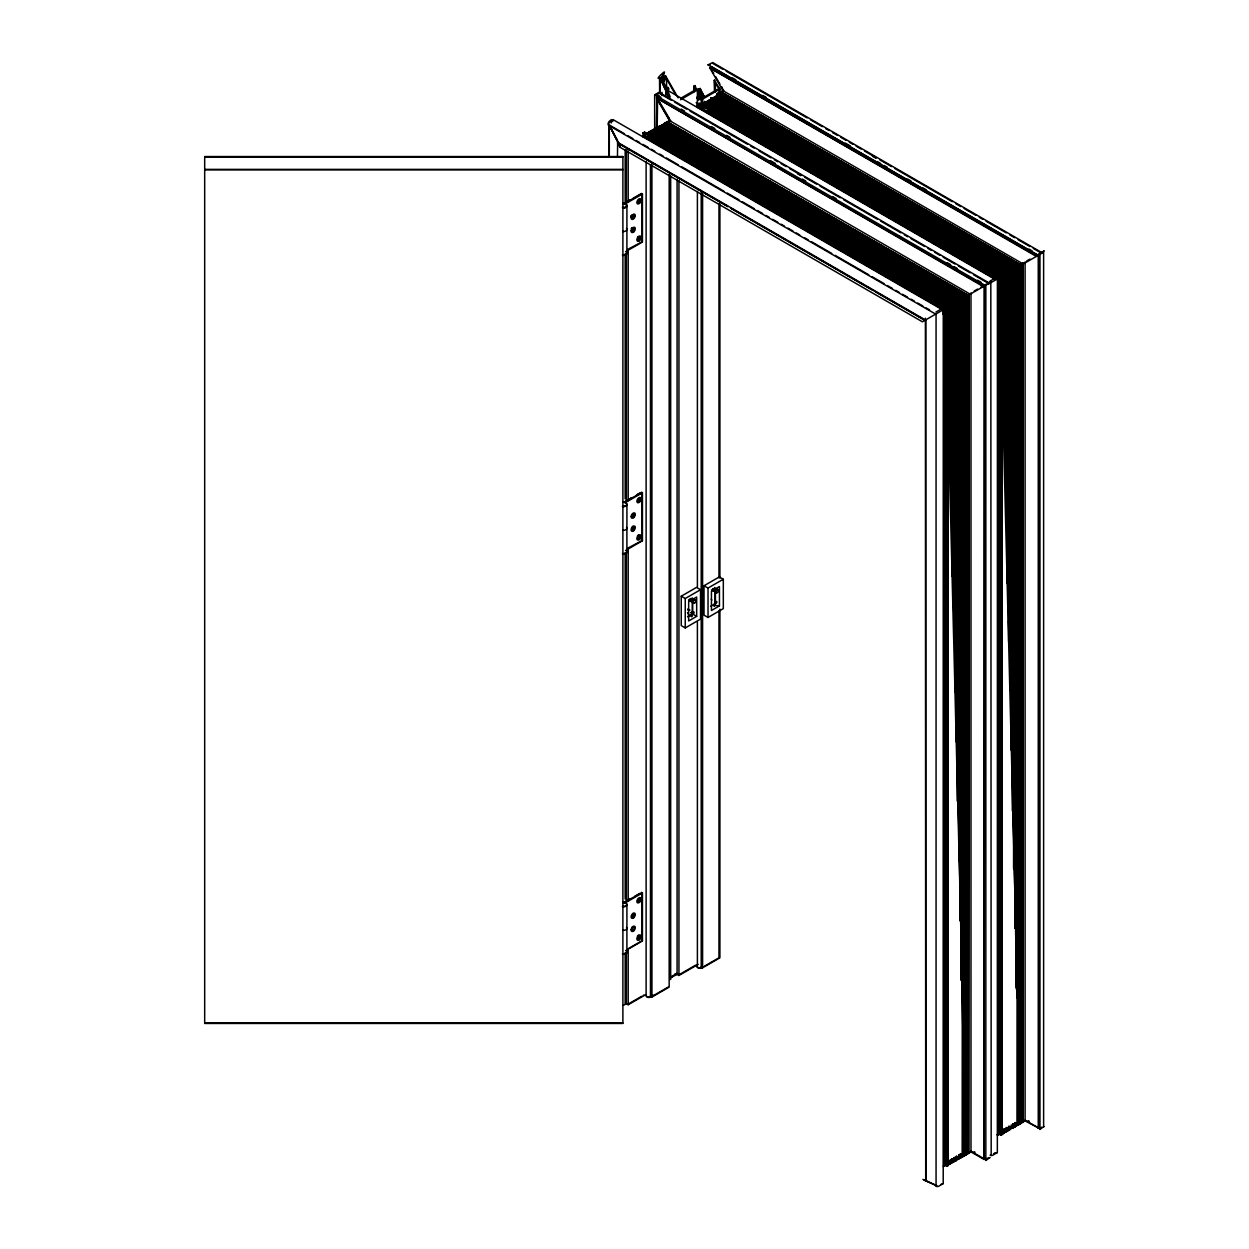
<?xml version="1.0" encoding="UTF-8"?>
<svg xmlns="http://www.w3.org/2000/svg" width="1249" height="1249" viewBox="0 0 1249 1249"><rect width="100%" height="100%" fill="white"/><g stroke="black" fill="none" stroke-linecap="round" stroke-linejoin="round"><path stroke-width="1.5" d="M622.892 231.346L622.892 231.518A3.404 1.967 0 0 0 626.28 230.565A3.404 1.967 0 0 0 626.498 228.52M622.892 530.122L622.892 530.294A3.404 1.967 0 0 0 626.28 529.342A3.404 1.967 0 0 0 626.498 527.297M717.738 589.216C715.474 588.747 714.631 593.4 717.301 592.557A1.624 0.937 -60 0 0 718.565 590.512L714.459 587.53M617.459 156.484L617.662 142.339L618.083 143.104M646.639 134.221L646.732 133.424M648.137 133.346L646.279 133.69M647.794 132.816L646.888 133.331M648.09 132.644L647.482 132.987M649.449 131.863L647.934 132.722M652.306 130.208L648.231 132.55M650.042 131.52L649.589 131.77M650.495 131.254L649.886 131.598M650.698 131.879L651.853 130.474M652.509 130.833L653.102 130.489M653.649 129.428L652.446 130.13M652.962 130.567L653.211 129.693M653.851 130.052L654.46 129.709M654.304 129.787L654.554 128.912M655.007 128.647L654.414 128.99M655.21 129.272L656.365 127.866M656.818 127.601L656.209 127.944M658.176 126.82L656.958 127.523M657.474 127.96L657.723 127.086M654.866 128.725L659.581 126.742M663.032 124.744L658.317 126.727M658.816 127.179L659.066 126.305M659.722 126.664L661.689 125.54M660.175 126.399L660.471 126.227M661.533 125.618L664.093 124.151M662.891 124.838L663.484 124.494M663.344 124.572L664.546 123.885M664.234 124.057L664.843 123.713M664.687 123.792L665.889 123.105M666.045 123.011L666.747 121.871M667.2 121.606L666.591 121.949M667.403 122.23L968.303 295.279M1019.371 266.224L718.768 92.676L720.423 91.723L1021.026 265.272M719.362 92.332L1019.965 265.881M719.799 92.395L1020.417 265.615M714.163 80.482L714.537 92.129M721.969 87.18L722.141 88.008M657.645 94.549L657.193 128.397M660.924 97.422L657.583 95.096M614.477 134.502L613.587 133.237M664.874 87.649L664.327 86.571M692.82 601.706L694.6 599.676L695.787 600.988A1.624 0.937 -60 0 1 694.538 603.033L689.916 600.035M689.948 610.074L688.621 610.215M986.086 1158.401L984.602 1159.088M613.321 120.513C611.76 116.922 605.016 124.978 609.668 125.93L935.657 314.123M668.605 117.141L668.777 117.968M948.038 305.099L948.038 1165.676L948.319 1161.227M665.327 76.767L665.108 78.64L661.033 77.235L666.451 87.852L668.074 88.257C666.623 85.213 670.994 90.022 667.481 89.944L670.229 97.063M687.934 610.152L687.59 609.075M711.805 600.144L711.274 599.13M644.297 133.471L644.796 132.269L643.016 132.722L643.016 136.625M619.051 144.103L620.144 146.211L619.442 144.275M1038.731 1126.941L1038.59 1127.988M687.902 613.837L687.512 612.572M797.393 220.573L798.298 219.886M799.204 219.527L800.547 218.575M800.25 218.918L801.155 218.232M801.608 218.138L802.654 217.373M850.397 190.394L851.303 189.707M851.006 190.035L851.912 189.364M853.41 188.49L852.052 189.27M854.769 187.709L853.567 188.412M855.674 187.194L855.065 187.693M700.408 96.813A4.746 2.748 0 0 1 701.454 97.422L699.471 97.36L700.408 96.813L700.72 90.49L699.221 88.944M657.411 97.875L658.879 96.829M710.416 67.696L711.259 66.494L1038.278 255.296M998.294 276.31L997.873 1134.873L999.028 1134.217L1000.964 1135.341L1002.307 1134.186L999.481 1133.951L999.481 275.623L999.824 289.237M994.641 1153.373L993.533 1153.67M611.464 121.996L611.245 122.964M700.533 96.735L700.892 90.677L699.737 88.648L696.161 89.382L695.022 85.525L693.757 86.228L693.757 92.083M645.03 133.05L947.164 307.488M715.006 603.376C719.892 598.536 708.292 605.578 719.44 605.874L719.44 586.546L711.446 591.167L711.446 610.496L719.44 605.874M658.52 96.61L658.754 95.705M936.063 313.967L936.063 1186.3A1.967 1.124 0 0 0 938.702 1186.222L943.214 1183.615L943.276 307.847L647.466 137.015M1002.151 1134.654L1002.151 274.077M661.97 92.301L662.032 95.517M925.4 318.167L925.712 1180.524M927.585 1181.398L928.21 1181.695M930.083 1182.584L930.708 1182.881M933.253 1184.083L933.877 1184.38M991.113 1154.825L990.192 1155.278A1.967 1.124 0 0 0 992.814 1155.2L997.342 1152.593L997.405 276.825M991.175 1154.841L990.816 280.619M922.933 1179.415L925.837 1180.992L925.837 319.869M639.082 935.938L637.599 938.264L638.676 938.061L638.598 939.342L640.362 936.922L639.269 937.125L639.082 935.938A1.639 0.937 -60 0 1 638.926 937.218M633.29 513.901L631.822 516.227L632.962 516.04L633.118 517.18L634.57 514.853L633.43 515.041L633.29 513.901A1.561 0.906 -60 0 1 633.227 514.853M671.135 977.28L674.96 974.298L677.083 974.392L677.083 179.232M662.501 78.671L662.501 74.768C670.073 65.791 652.743 81.544 659.956 77.766L669.667 99.155M664.39 78.234L666.092 78.109L665.514 75.736L678.129 97.875M664.39 79.093L663.672 80.576L666.56 78.921L675.444 94.518M654.663 129.99L654.663 94.862L658.879 92.426L659.753 92.988M657.239 94.908L655.022 95.065L659.644 92.723L989.395 283.101L922.402 321.789L619.988 147.241L617.474 142.948M710.244 64.729L708.027 64.886L712.648 62.544L1042.415 252.923L997.498 278.855M942.808 310.002L613.493 119.873L608.669 122.745L608.841 125.431L609.215 124.525L618.458 143.307L727.933 206.522M657.567 95.47L654.679 94.893M611.76 121.559L613.15 120.763M656.381 129.053L656.943 97.5L657.052 128.881M970.192 294.186L669.886 120.794L656.74 98.046L983.915 286.271M1023.212 264.007L722.89 90.615L709.744 67.868L1036.92 256.092M680.627 98.343L694.085 90.584L693.663 89.85L695.709 89.647L693.757 86.228M680.549 99.733L700.205 88.382L703.968 96.048M714.256 80.264L719.908 89.116L719.908 94.955M698.425 98.546L699.221 90.287L703.359 97.547L701.282 96.438L702.594 99.124L702.672 106.29M714.537 82.387L718.956 88.554L704.452 96.922L700.533 90.896M944.494 309.034L645.311 136.297L643.376 132.94L644.625 132.238L947.616 307.223M995.812 277.887L698.332 106.134L696.38 102.761L697.567 102.075M702.594 99.124L719.908 89.116M667.481 121.762L669.511 120.591L656.381 97.828M669.886 120.794L667.715 121.731M643.703 137.234L643.75 136.25L943.76 309.455M722.89 90.615L720.564 91.645L1021.182 265.178M647.419 134.673L653.602 131.098M654.913 130.333L670.666 121.247M696.708 107.055L696.755 106.071L996.764 279.276M645.311 136.297L643.75 136.25M655.288 130.552L663.797 125.634M666.31 124.182L669.448 122.371M696.755 106.071L698.332 106.134M719.315 94.018L724.03 91.286L721.298 86.54M629.949 200.027L626.67 201.932A9.945 5.745 0 0 1 623.345 203.368L625.624 203.681L642.439 193.97L642.439 241.994L625.624 251.705M633.196 198.232L641.502 193.439L642.439 193.97M627.623 201.448L642.08 193.767L642.08 241.791L627.623 249.472M798.845 220.386L803.294 217.826M851.849 190.207L854.816 188.505M935.938 312.078L948.256 304.975M960.637 297.824L962.776 296.591M990.067 281.056L1002.385 273.953L1016.936 997.826M1014.766 266.802L1016.905 265.569L1016.905 989.395M958.108 801.015L958.124 300.322L954.814 302.242L954.798 641.237M958.576 300.072L960.216 299.12L960.216 920.591M962.464 297.824L960.981 298.683L960.965 920.154M963.541 297.2L966.679 295.388L966.086 1154.872L966.242 295.638M968.943 294.077L967.304 295.029L967.132 1154.263L966.101 1154.701M974.267 291.001L977.561 289.112M980.84 287.208L984.118 285.318L984.118 1159.478L984.696 284.991M987.225 283.523L990.16 281.821M1001.854 275.311L1023.212 262.977L1022.759 1122.383M1026.756 260.932L1030.035 259.043M1039.808 253.391L1044.289 250.799M988.568 284.007L995.812 279.823M1000.683 277.013L699.253 103.043M631.588 497.867L626.67 500.708A9.945 5.745 0 0 1 623.345 502.145L625.624 502.457L642.439 492.762L642.439 540.77L625.624 550.481M639.8 493.136L636.522 495.026L639.847 493.183M631.526 497.976L627.623 500.224L642.08 492.543L642.08 540.567L627.623 548.249M681.251 596.21L696.536 587.389L700.533 589.7L700.533 619.114L685.248 627.935L681.251 625.624L681.251 596.21L685.248 598.521L700.533 589.7M704.014 585.75L719.299 576.929L723.312 579.239L723.312 608.638L708.027 617.459L704.014 615.148L704.014 585.75L708.027 588.06L723.312 579.239M687.512 616.6L692.305 613.821L696.677 616.35L696.677 597.022L688.667 601.643L688.667 620.972L696.677 616.35M687.871 616.803L692.664 614.04L692.664 598.583M710.65 606.343L715.443 603.564M629.949 898.968L626.67 900.857A9.945 5.745 0 0 1 623.345 902.293L625.624 902.621L642.439 892.91L642.439 940.934L625.624 950.63M634.851 896.204L639.847 893.332M627.623 900.373L642.08 892.707L642.08 940.716L628.2 948.725L628.2 1004.742L625.171 1002.994L625.171 952.768M674.757 974.376L675.912 973.72L678.941 975.469L698.144 964.384M669.776 977.717L672.181 976.328M670.323 977.811L672.68 976.062M623.36 1005.383L626.342 1003.665L626.342 952.987M677.083 974.392L670.432 977.873M628.2 1004.087L641.658 996.327M694.085 966.07L678.941 974.813L676.49 973.393M694.553 965.805L695.709 965.134M628.2 1004.742L645.795 994.594M652.618 996.093L651.057 996.109M668.199 987.1L653.711 995.469L652.681 994.875M702.562 967.272L703.359 966.82M704.452 966.18L718.956 957.811L718.956 610.886M650.354 996.234L651.837 997.092L669.167 987.1L669.167 174.407M701.095 966.96L702.594 967.819L719.908 957.811L719.908 609.169M962.807 1028.848L948.288 306.926L953.081 575.805M949.865 1161.695L961.184 1155.169M997.124 1134.654L1001.917 1131.875M1002.385 1131.61L1013.704 1125.084M948.038 1165.676L943.744 1165.895L944.166 307.332M946.992 1164.021L962.807 1154.232M999.481 1133.951L1017.513 1123.538L1014.625 1123.21M943.276 1166.16L944.166 1166.144M997.405 1135.138L998.294 1135.122M949.224 1163.787L953.658 1161.227M955.235 1160.305L970.988 1151.219L973.72 1152.796L974.876 1152.14M1006.304 1131.063L1001.854 1134.279M1007.787 1130.204L1017.232 1124.74M1020.386 1122.929L1023.54 1121.118M948.772 1164.864L946.836 1165.817L945.368 1164.974L945.368 308.597L946.133 337.776M984.118 1159.478L970.988 1151.89L967.897 1153.67L968.646 294.249M1038.825 253.969L1038.825 1128.112L1025.101 1120.868L1022.775 1122.211M1029.004 1121.118L1027.849 1121.789L1025.101 1120.197M940.887 1184.395L943.198 1183.599M989.505 1157.792L988.271 1157.729M1041.572 1127.176L1039.839 1129.346L1044.117 1126.504M1001.698 1134.373L1001.698 274.358M620.347 147.304L618.021 142.558L925.431 320.025M608.872 155.922L609.262 124.619M618.458 143.307L609.153 124.9L624.406 133.721M611.791 129.677L612.307 130.692M612.822 131.723L613.337 132.737M615.414 136.859L615.929 137.89M616.428 138.904L616.944 139.919M616.803 139.107L617.318 140.138M608.872 124.759L618.88 143.245M660.003 77.844L668.839 96.563M662.548 82.965L663.063 84.011M663.578 85.041L664.078 86.072M665.139 88.179L666.154 89.038L665.639 95.065M666.669 91.286L666.669 90.069L666.154 94.159M667.7 93.347L667.684 92.129L667.185 96.22M1038.731 1128.066L1040.183 1127.582M924.963 1180.211L923.76 1179.681M1028.801 1121.212L1027.006 1121.29M974.673 1152.234L972.924 1152.343M625.374 1003.384L626.342 1003.665M665.108 76.376L662.829 77.251L662.501 74.768M947.804 1165.348L947.741 1161.414M1021.417 1122.992L1022.478 263.398M1021.729 263.836L1020.964 1123.413M1020.371 264.616L1020.214 1123.85L1019.168 1124.287L1019.621 265.053M1019.309 1124.381L1017.67 1125.162L1017.81 266.099M1017.513 266.271L1017.045 1125.677M1015.406 1126.473L1015.999 1126.114M1015.546 1126.551L1015.687 1122.57M1014.032 1127.41L1013.001 1127.863L1013.579 1123.772M1013.142 1123.881L1012.689 1128.19L1012.845 1124.053M1012.689 1128.19L1012.549 1124.225M1011.19 1125.006L1011.347 1128.815M1009.52 1130.017L1009.988 1129.596M1009.379 1130.111L1009.223 1126.301M1007.881 1130.813L1008.77 1130.454L1008.927 1126.301M1007.116 1131.407L1007.116 1127.519M1006.835 1127.519L1005.929 1131.937L1006.382 1127.785M1005.023 1132.468L1004.852 1128.815M1003.962 1129.174L1003.509 1133.499M968.053 294.592L967.444 1153.92L967.756 294.764M966.226 1154.794L965.945 295.81M965.789 1155.044L964.743 1155.497L964.884 296.419M964.134 296.856L964.119 1155.996L964.884 1155.575M963.682 1156.09L964.447 296.684M963.385 297.293L963.229 1156.527L961.886 1157.136M960.824 1153.857L960.372 1158.01L961.73 1157.23M961.574 1157.48L961.262 1153.764M959.466 1158.526L960.512 1158.088M957.671 1159.572L958.701 1159.134L958.717 1155.075M956.156 1160.446L956.765 1160.087M955.407 1160.883L956.297 1160.524L956.312 1156.465M955.844 1160.789L955.251 1161.133M954.501 1157.495L953.908 1161.742L954.205 1157.682C955.704 1161.789 950.63 1165.317 952.534 1158.791M952.253 1158.807C952.69 1163.6 950.161 1165.333 951.348 1159.322M950.146 1160.024C948.163 1166.457 952.456 1164.084 951.192 1159.415M204.68 156.968L622.892 156.968M204.68 169.38L622.892 169.38M204.68 169.802L622.892 169.802M204.68 1023.04L622.892 1023.04M997.326 1152.577L994.672 1153.17M927.32 1181.273L935.376 1185.082M925.4 1180.742L937.047 1185.863L936.063 1185.816M658.598 96.844L657.052 97.672L657.848 98.484M712.648 63.34L722.781 69.179M726.153 71.131L807.151 117.89M810.523 119.842L822.342 126.664M825.714 128.616L829.086 130.567M832.474 132.503L837.533 135.438M840.905 137.374L845.963 140.31M849.336 142.245L852.724 144.197M856.096 146.149L861.154 149.068M864.527 151.02L876.345 157.842M879.718 159.794L891.536 166.601M894.909 168.553L952.284 201.682M955.657 203.634L960.715 206.553M964.087 208.505L975.906 215.328M979.278 217.264L982.651 219.215M986.039 221.167L1006.288 232.86M1009.66 234.812L1014.719 237.732M1018.091 239.683L1029.91 246.506M1033.282 248.442L1041.713 253.313M872.411 156.219L875.783 158.155M732.46 77.938L735.833 79.874M762.78 95.439L766.152 97.375M845.308 143.089L850.35 145.992M877.298 161.558L880.67 163.494M884.042 165.446L887.399 167.397M907.617 179.06L910.989 180.996M922.777 187.803L926.149 189.754M1028.879 249.066L1032.236 251.018M708.027 64.886L1038.06 255.436M739.221 83.792L742.577 85.744M709.744 67.868L1036.342 256.42M1021.307 265.1L720.423 91.723M1020.73 265.444L720.111 92.223M1020.261 265.709L719.658 92.488M1019.668 266.053L719.049 92.832M718.456 92.863L1019.215 266.302M718.159 93.035L1018.919 266.49M718.019 93.113L1018.622 266.662M718.003 93.441L1018.31 266.833M719.096 94.44L1018.169 266.911M718.799 94.612L1017.857 267.099M718.643 94.705L1017.56 267.27M716.801 93.816L1017.404 267.364M716.801 94.143L1017.108 267.52M717.738 95.221L1016.811 267.692M717.597 95.314L1016.514 267.879M717.285 95.486L1016.358 267.957M716.801 95.455L1016.061 268.129M1015.765 268.301L716.239 96.095M715.942 96.267L1015 268.738M715.786 96.345L1014.703 268.91L715.49 96.532M715.193 96.704L1014.25 269.175M714.881 96.876L1013.954 269.347M714.74 96.954L1013.657 269.519M714.428 97.141L1013.501 269.612M714.131 97.313L1013.204 269.784M713.835 97.484L1012.892 269.956M713.679 97.563L1012.596 270.127M713.382 97.734L1012.439 270.221M713.085 97.922L1012.143 270.393M712.929 98L1011.846 270.565M712.633 98.171L1011.69 270.658M712.32 98.343L1011.393 270.83M1011.097 271.002L710.619 97.703L1010.784 271.174L711.571 98.78M711.274 98.952L1010.347 271.439M710.978 99.139L1010.035 271.611M710.822 99.217L1009.738 271.782M710.525 99.389L1009.582 271.876M710.213 99.561L1009.286 272.048M709.916 99.733L1008.989 272.22M709.775 99.826L1008.692 272.391M709.463 99.998L1008.536 272.485M709.167 100.17L1008.24 272.657M709.01 100.263L1007.927 272.828M708.714 100.435L1007.771 272.922M708.417 100.607L1007.475 273.094M708.105 100.779L1007.178 273.266M707.964 100.872L1006.881 273.437M707.668 101.044L1006.725 273.515M698.613 100.045L699.097 96.423A4.746 2.748 0 0 1 699.69 96.563L697.972 96.485A2.951 1.702 0 0 0 697.738 99.014A2.951 1.702 0 0 0 702.11 98.874L702.11 104.713M707.356 101.216L1006.429 273.687M707.059 101.388L1006.132 273.874M706.903 101.481L1005.882 273.999M701.095 98.296L702.11 98.874M706.606 101.653L1005.679 274.124M706.309 101.825L1005.367 274.296M701.22 99.014L697.707 97A2.529 1.452 0 0 0 698.035 98.843A2.529 1.452 0 0 0 701.22 99.014L701.22 104.869M706.153 101.918L1005.07 274.483M705.857 102.09L1004.914 274.577M704.311 101.356L1004.618 274.733M705.248 102.434L1004.321 274.905M705.107 102.527L1004.024 275.092M704.795 102.699L1003.868 275.17M704.498 102.871L1003.571 275.342M1003.275 275.514L703.749 103.308M703.452 103.48L1002.51 275.951M701.751 102.824L1002.213 276.123L703 103.729M702.687 103.917L1001.76 276.388M702.391 104.089L1001.464 276.56M702.25 104.167L1001.167 276.732M700.548 103.526L1001.011 276.825M701.345 104.697L998.716 276.201M701.407 104.822L782.467 151.691M785.808 153.549L812.834 169.224M816.19 171.097L836.455 182.854M936.016 240.276L839.812 184.743L845.323 188.162M939.373 242.275L966.398 257.825M969.739 259.808L990.035 271.47M993.361 273.453L1000.168 277.309M700.783 104.713L706.388 107.945M707.512 108.585L747.854 131.879M748.573 132.3L782.311 151.769M783.139 152.253L838.61 184.274M849.804 190.738L862.138 197.857M863.293 198.529L877.266 206.6M878.484 207.303L892.395 215.328M893.659 216.061L936.094 240.557M939.217 242.368L959.622 254.14M962.838 255.998L966.336 258.028M969.583 259.901L974.751 262.868M978.029 264.772L981.464 266.755M984.774 268.66L989.879 271.611M993.205 273.531L998.279 276.466M696.38 102.761L999.434 277.731M698.784 105.853L703.827 108.772M707.184 110.708L996.28 277.621M697.176 106.79L996.343 279.511L696.286 106.337M668.184 90.662L994.126 278.839M671.462 100.326L659.644 93.519L659.534 77.922M674.835 102.277L686.653 109.1M690.026 111.052L747.402 144.181M750.774 146.117L754.146 148.069M759.205 150.988L771.023 157.811M774.396 159.763L777.768 161.714M781.156 163.666L786.214 166.585M789.587 168.537L801.405 175.344M804.778 177.296L816.581 184.118M819.969 186.07L840.218 197.764M843.59 199.715L877.329 219.2M880.717 221.135L900.966 232.829M904.338 234.781L907.711 236.732M911.083 238.684L924.588 246.475M927.96 248.426L931.332 250.378M934.705 252.314L939.779 255.249M943.151 257.185L954.97 264.007M958.342 265.959L970.145 272.782M973.517 274.733L988.708 283.492M797.471 173.72L800.843 175.672M681.142 109.085L684.514 111.036M711.462 126.586L714.818 128.538M726.606 135.345L729.978 137.281M770.399 160.621L775.457 163.541M802.404 179.091L805.761 181.043M832.708 196.593L836.081 198.544M947.242 262.712L950.614 264.663M953.971 266.599L957.343 268.551M977.545 280.213L980.918 282.165M655.022 95.065L985.274 285.475M777.034 165.945L780.406 167.897M898.577 236.123L901.95 238.075M776.722 166.023L780.687 168.318M809.133 184.946L812.506 186.897M898.328 236.217L901.934 238.309M930.38 254.952L933.752 256.888M656.74 98.046L983.338 286.599M667.419 121.902L968.022 295.451M667.107 122.074L967.85 295.545M666.81 122.246L967.569 295.701M666.513 122.433L967.272 295.872M666.357 122.511L966.96 296.06M666.06 122.683L966.82 296.138M665.764 122.855L966.507 296.31M665.452 123.042L966.211 296.481M665.311 123.12L965.914 296.653M664.999 123.292L965.758 296.747M664.702 123.464L965.461 296.919M664.546 123.557L965.165 297.09M664.249 123.729L964.993 297.184M663.953 123.901L964.712 297.356M663.656 124.073L964.4 297.527M663.5 124.166L964.103 297.699M663.203 124.338L963.963 297.793M662.891 124.51L963.65 297.965M662.594 124.681L963.354 298.136M662.454 124.775L963.057 298.308M662.142 124.947L962.901 298.402M661.845 125.119L962.604 298.573M661.548 125.29L962.292 298.745M661.392 125.384L961.995 298.917L661.096 125.556M660.783 125.727L961.543 299.182M660.643 125.821L961.246 299.354M660.346 125.993L961.09 299.448M660.034 126.165L960.793 299.619M659.737 126.336L960.497 299.791M659.581 126.43L960.2 299.963M659.285 126.602L960.044 300.057M658.988 126.774L959.747 300.228M658.691 126.945L959.435 300.4M658.535 127.039L959.138 300.572M658.239 127.211L958.982 300.65M958.686 300.837L657.926 127.382L958.389 301.009M657.474 127.632L958.217 301.103M657.177 127.82L957.936 301.259M656.88 127.991L957.64 301.446M656.724 128.069L957.327 301.618M656.428 128.241L957.187 301.696M656.131 128.428L956.875 301.868M655.819 128.6L956.578 302.055M655.678 128.678L956.281 302.227M655.366 128.85L956.125 302.305M655.069 129.022L955.828 302.477M654.929 129.115L955.532 302.648M654.617 129.287L955.36 302.742M654.32 129.459L955.079 302.914M654.023 129.631L954.782 303.085M653.867 129.724L954.47 303.257M653.57 129.896L954.33 303.351M653.274 130.068L954.017 303.523M652.962 130.239L953.721 303.694M652.821 130.333L953.424 303.866M652.509 130.505L953.268 303.96M652.212 130.677L952.971 304.132M652.056 130.77L952.675 304.303M651.759 130.942L952.503 304.397M651.463 131.114L952.222 304.569M651.166 131.286L951.91 304.74M651.01 131.379L951.613 304.912M650.713 131.551L951.457 305.006M650.401 131.723L951.16 305.178M650.105 131.894L950.864 305.349M649.948 131.988L950.567 305.521M649.652 132.16L950.411 305.615M649.355 132.332L950.114 305.786M649.058 132.503L949.802 305.958M648.902 132.597L949.505 306.13L648.606 132.769M648.293 132.94L949.053 306.395M648.153 133.019L948.756 306.567M647.856 133.206L948.6 306.661M647.544 133.378L948.303 306.832M647.247 133.549L948.007 307.004M646.795 133.815L945.868 306.286M647.778 134.876L672.992 149.443M673.633 149.802L707.371 169.286M708.292 169.817L752.928 195.593M753.662 196.015L787.276 215.421M788.353 216.046L802.404 224.164M803.544 224.804L809.133 228.036M811.975 229.675L817.533 232.892M818.719 233.579L825.932 237.747M827.166 238.45L841.061 246.475M842.341 247.208L884.76 271.704M887.898 273.515L908.288 285.287M911.52 287.145L915.017 289.175M918.265 291.048L923.417 294.03M926.711 295.919L930.146 297.902M933.456 299.822L938.545 302.758M941.887 304.694L945.274 306.645M643.376 132.94L946.43 307.91M643.282 136.516L943.338 309.69M627.701 135.61L632.837 138.592M636.131 140.481L639.582 142.495M642.876 144.369L647.997 147.351M651.307 149.24L654.741 151.254M659.737 154.111L663.172 156.109M666.482 157.999L678.348 164.868M681.673 166.757L723.858 191.144M727.199 193.049L739.033 199.902M742.374 201.807L754.209 208.661M757.55 210.566L762.639 213.532M765.98 215.437L769.368 217.435M772.725 219.34L777.799 222.291M781.156 224.195L784.544 226.194M787.9 228.099L792.974 231.049M796.331 232.954L799.719 234.953M804.762 237.825L808.15 239.808M811.507 241.728L831.74 253.438M835.113 255.358L868.836 274.842M872.208 276.778L884.011 283.601M887.383 285.537L892.426 288.472M895.814 290.392L899.186 292.344M902.543 294.311L907.617 297.215M910.974 299.182L914.362 301.103M917.718 303.07L922.792 305.974M926.149 307.941L929.537 309.877M731.305 208.458L924.994 320.29M618.458 143.401L727.902 206.585M731.274 208.536L872.708 290.19M876.08 292.141L924.916 320.337M641.44 241.416L642.439 241.994M641.44 492.184L642.439 492.762M641.44 540.208L642.439 540.77M715.646 588.638L718.565 590.512M712.945 588.654L715.849 590.34M712.851 588.841L715.693 590.699M712.726 589.216L715.646 590.886M712.695 589.387L715.599 591.245M712.711 589.996L717.301 592.557M712.414 590.184L716.77 592.713M711.524 589.84L716.426 592.697M692.055 598.006L695.521 600.035M692.789 598.693L695.709 600.363M690.65 598.505L693.57 600.176M690.525 598.63L693.429 600.316M690.385 598.786L693.304 600.472M690.166 599.13L693.179 600.628M690.088 599.301L692.992 600.988L690.01 599.489M689.963 599.676L692.836 601.534M689.932 600.472L694.538 603.033M688.574 600.004L694.382 603.095M694.007 603.189L688.761 600.301L690.166 600.504A1.624 0.937 -60 0 0 690.635 600.176M641.44 892.332L642.439 892.91M1028.302 1122.055L1037.201 1127.176M1037.654 1127.441L1038.825 1128.112M1020.214 1123.694L1020.667 264.445M1019.902 1124.022L1019.918 264.882M1018.419 1124.725L1018.872 265.491M1018.107 1124.896L1018.559 265.662M1017.81 1125.084L1018.263 265.834M1014.797 1126.817L1015.109 1122.742M1014.797 1126.988L1014.953 1122.835M1008.177 1130.642L1008.63 1126.473M1006.663 1131.672L1006.522 1127.691M1004.274 1132.89L1004.571 1128.831M1002.463 1133.936L1003.353 1133.577L1002.744 1130.033M1002.307 1134.03L1002.604 1130.126M641.44 940.356L642.439 940.934M974.173 1153.077L983.072 1158.198M983.525 1158.463L984.696 1159.134M968.802 1153.139L969.099 293.999M968.506 1153.311L968.802 294.155M967.148 1154.107L967.6 294.858M966.695 1154.357L966.991 295.201M966.398 1154.529L966.835 295.295M965.336 1155.138L965.789 295.904M965.04 1155.309L965.493 296.075M964.884 1155.403L965.196 296.247M964.29 1155.747L964.743 296.513M963.978 1156.09L963.229 1156.355L963.682 297.121M963.541 1156.184L963.978 296.95M962.183 1156.964L962.636 297.73M960.684 1157.839L960.981 1153.764M960.231 1158.088L960.528 1154.029M959.919 1158.276L960.231 1154.201M959.622 1158.447L959.919 1154.373M958.873 1158.885L958.873 1154.982M956.469 1160.274L956.906 1156.277M956.312 1160.352L956.609 1156.293M956.297 1160.524L956.156 1156.543M954.501 1161.398L954.798 1157.495M952.097 1162.788L952.394 1158.885M651.369 996.124L651.916 996.437A5.121 2.951 0 0 0 651.791 996.156M643.797 995.078L643.344 995.344M990.004 1157.526L985.836 1160.462L985.836 284.319M985.758 1160.415L987.616 1158.369M703.421 95.127L700.377 90.974M710.322 67.524L711.477 69.554M711.946 70.35L713.725 73.426M715.505 76.501L719.955 84.198M658.582 100.31L667.825 115.923M667.934 116.516L671.025 121.465M667.544 122.152L665.249 122.73M666.201 122.933L663.89 123.526M655.054 129.35L653.508 129.521M653.711 130.146L652.899 129.865M652.649 130.739L651.541 130.645M645.421 135.829L643.938 133.268L644.656 132.316M643.016 132.722L644.952 136.094L642.923 136.297L643.344 137.031M698.425 90.74L699.097 92.473L697.395 90.006L697.395 107.539M1001.089 339.837L1017.513 997.498L1001.917 274.218L1001.917 328.799M947.351 386.425L963.385 1028.52L947.835 307.192M1007.006 533.089L1002.385 273.953L1002.385 351.921M1007.319 550.622L1007.912 583.751M1008.567 620.769L1008.958 642.205M953.611 605.031L954.127 634.258M954.861 675.178L955.142 690.759M1043.618 251.19L1043.618 1126.77M1039.964 253.297L1039.964 1129.439M1038.247 254.296L1038.247 1128.456M1025.101 261.884L1025.101 1120.868M1022.931 263.133L1022.915 1122.289M1022.775 263.227L1022.025 1122.648L1022.182 263.57M1021.869 263.742L1021.869 1122.898M1021.417 264.007L1020.808 1123.507M1020.074 264.788L1020.058 1123.944M1019.325 265.225L1018.872 1124.475L1019.012 265.397M1017.966 266.006L1017.951 1125.162M1017.217 266.443L1017.201 989.224M1016.764 266.708L1016.748 989.473M1016.452 266.88L1016.452 989.505M1016.155 267.052L1016.14 987.881M1015.999 267.13L1015.999 929.521M1015.702 267.317L1015.702 929.568M1015.406 267.489L1015.25 928.007M1015.406 1122.57L1015.25 1126.723M1014.656 267.926L1014.485 868.055L1014.344 268.098M1014.188 268.192L1014.032 868.305M1013.907 268.348L1013.735 868.477M1013.595 268.519L1013.579 868.57M1013.298 268.707L1013.282 810.304M1013.298 1123.788L1013.282 1127.847M1013.142 268.785L1012.986 810.476M1012.845 268.957L1012.689 810.648M1012.549 269.128L1012.377 810.82M1012.252 269.316L1012.236 750.508M1012.096 269.394L1011.924 750.68M1011.799 269.565L1011.628 750.868M1011.487 269.737L1011.487 750.946M1011.331 269.831L1011.175 749.166M1011.034 270.003L1010.878 690.9M1010.738 270.174L1010.582 690.994M1010.441 270.346L1010.425 689.214M1010.285 270.44L1010.129 689.386M1009.988 270.611L1009.832 689.557M1009.692 270.783L1009.52 641.034M1009.379 270.955L1009.379 641.112M1009.239 271.049L1009.067 641.299M1008.927 271.22L1008.77 641.471M1008.614 641.549L1008.63 271.392L1008.474 590.98M1008.177 271.658L1008.021 583.455M1007.881 271.829L1007.724 583.626M1007.584 272.001L1007.568 583.72M1007.428 272.095L1007.412 583.798M1007.131 272.266L1007.116 537.226M1006.835 272.438L1006.663 525.798M1006.522 272.61L1006.507 525.876M1006.382 272.704L1006.21 526.048M1006.069 272.875L1006.069 510.498M1006.069 1127.956L1006.069 1131.859M1005.773 273.047L1005.757 483.457M1005.476 273.219L1005.461 471.935M1005.32 273.312L1005.164 468.219M1005.023 273.484L1004.852 468.391M1004.727 273.656L1004.711 441.209M1004.711 1128.909L1004.118 1132.984L1004.274 1129.002M1004.571 273.734L1004.555 435.448M1004.274 273.906L1004.258 421.975M1003.962 274.093L1003.962 410.468M1003.665 274.265L1003.65 408.688M1003.665 1129.346L1003.65 1133.405M1003.509 274.343L1003.509 393.185M1003.212 274.515L1003.197 379.727M1002.916 274.702L1002.9 368.221M1002.619 274.874L1002.604 356.699M1002.463 1130.048L1002.447 1134.108M1001.401 274.515L1001.401 307.66M1000.964 274.764L1000.964 1135.341M999.028 275.888L999.028 1134.217M997.873 276.56L997.826 1135.388M970.988 292.906L970.988 1151.89M968.35 294.421L968.194 1153.654M963.088 297.465L962.792 1156.621L962.932 297.543M962.339 297.902L962.167 979.856M962.027 298.074L962.027 979.934M961.886 298.152L961.714 980.106M961.574 298.324L961.418 980.278M961.277 298.511L961.121 980.465M960.824 298.761L960.668 920.326M960.528 298.933L960.372 920.497M960.059 299.214L959.919 920.763M959.778 299.37L959.607 860.545M959.466 299.541L959.31 860.717M959.17 299.729L959.154 860.795M959.029 299.807L958.857 860.983L958.717 299.979M958.42 300.15L958.264 800.937M957.967 300.416L957.811 801.187M957.671 300.587L957.499 801.358L957.374 300.759M957.202 300.853L957.046 741.235M956.921 301.025L956.75 741.406M956.609 301.196L956.453 741.578M956.312 301.368L956.297 741.672M956.156 301.462L956.156 741.75M955.86 301.633L955.704 691.368M955.563 301.805L955.391 691.54M955.266 301.977L955.251 691.618M955.11 302.071L954.954 691.79M954.501 302.414L954.501 633.618M954.345 302.508L954.189 633.789M954.049 302.68L953.893 633.961M953.736 634.039L953.752 302.851L948.491 305.896L948.475 387.721M953.752 1157.932L953.736 1161.992M953.455 303.023L953.44 587.467M953.299 303.117L953.284 579.755M953.003 303.288L952.846 576.117M952.706 303.46L952.534 576.289M952.394 303.632L952.394 576.382M952.253 303.726L952.238 537.507M951.957 303.897L951.941 525.985M951.957 1158.978L951.504 1163.131L951.644 1159.15M951.644 304.069L951.504 518.413M951.488 304.163L951.332 518.538M951.192 304.319L951.192 518.632M950.895 304.506L950.879 483.738M950.598 304.678L950.583 472.216M950.442 304.756L950.427 466.47M950.427 1160.009L950.286 1163.99M950.146 304.928L949.974 460.881M949.849 305.115L949.833 441.49M949.537 305.287L949.537 429.968M949.396 305.365L949.381 424.207M949.084 305.537L949.084 410.749M948.787 305.724L948.631 401.272M948.334 305.974L948.319 381.96M947.741 306.317L947.788 359.821M947.569 305.365L947.569 1165.395M946.836 305.786L946.836 1166.347M944.9 306.911L944.9 1165.239M943.744 307.582L943.698 1166.41M719.908 204.04L719.908 578.006M718.956 88.554L718.956 96.345M718.956 203.54L718.956 577.756M715.396 82.309L715.396 92.051M715.443 591.979L715.443 601.628M715.084 591.761L715.084 601.425M714.725 79.998L714.725 91.692M708.027 588.06L708.027 617.459M702.594 194.563L702.594 967.819M702.11 192.362L702.11 967.538A2.951 1.702 0 0 1 698.035 967.834A2.951 1.702 0 0 1 697.41 965.493M701.454 91.645L701.454 95.549M701.22 192.502L701.22 967.694A2.529 1.452 0 0 1 698.238 967.616A2.529 1.452 0 0 1 697.442 965.961M700.705 91.224L700.705 97.063M699.221 90.287L699.221 96.142M697.395 191.316L697.395 586.843M697.395 621.908L697.395 964.821M695.412 86.368L695.412 90.256M692.305 602.237L692.305 613.821M685.248 598.521L685.248 627.935M678.941 180.543L678.941 975.469M670.666 175.875L670.666 979.575M666.56 78.921L666.56 88.663M664.312 77.641L664.312 81.528M663.875 72.864L663.875 76.767M661.58 76.923L661.58 80.826M660.065 78.968L660.065 92.613M656.865 94.69L656.865 129.802M651.822 163.838L651.837 997.092M651.353 164.681L651.353 996.827A2.951 1.702 0 0 1 647.638 997.248A2.951 1.702 0 0 1 646.279 995.203M650.464 164.821L650.464 996.967A2.529 1.452 0 0 1 646.67 996.218M646.123 161.574L646.123 995.656M628.2 150.864L628.2 201.776M628.2 249.8L628.2 500.552M628.2 548.576L628.2 900.716M622.892 203.993A3.404 1.967 0 0 1 626.92 205.866L626.889 252.829M626.92 504.643L626.889 551.605M626.92 904.807L626.889 951.754M626.342 149.708L626.342 202.354M626.342 254.983L626.342 502.598M626.342 553.291L626.342 902.293M625.171 149.599L625.171 203.868M625.171 253.875L625.171 498.804M625.171 552.667L625.171 898.952M609.309 125.712L609.309 156.921M702.547 966.882A5.121 2.951 0 0 1 702.672 967.163M698.613 96.157A5.121 2.951 0 0 1 702.375 97.937M698.878 108.023A2.951 1.702 -60 0 1 699.44 107.492M943.729 314.155A2.529 1.452 -60 0 0 944.463 314.123L944.463 310.08A2.529 1.452 -60 0 0 943.729 310.892M943.432 313.999A2.529 1.452 -60 0 1 943.432 311.376M645.874 138.186A2.951 1.702 -60 0 1 646.436 137.671M946.102 309.924A5.121 2.951 -60 0 0 945.649 309.065L945.649 309.611A4.746 2.748 -60 0 1 945.821 310.002L945.04 310.455L945.04 309.377A2.951 1.702 -60 0 0 942.73 313.093A2.951 1.702 -60 0 0 945.04 314.155L945.821 312.531A4.746 2.748 -60 0 1 945.649 313.124L945.649 313.749A5.121 2.951 -60 0 0 946.102 312.359M638.286 201.854A1.639 0.937 -60 0 1 637.568 202.229M631.182 217.295A2.935 1.702 -60 0 1 634.664 214.219A2.935 1.702 -60 0 1 633.743 218.762A2.935 1.702 -60 0 1 631.182 217.295A1.639 0.937 -60 0 1 631.619 215.359M632.993 227.958A1.561 0.906 -60 0 1 632.494 230.378M631.916 230.706A1.561 0.906 -60 0 1 631.416 230.675M631.416 228.864A1.561 0.906 -60 0 1 632.494 227.911M638.801 236.67A1.639 0.937 -60 0 1 637.599 239.574A1.764 1.015 -60 0 0 638.301 239.293M637.474 237.169A1.639 0.937 -60 0 1 638.364 236.607M638.801 499.99A1.639 0.937 -60 0 0 639.129 498.851A1.764 1.015 -60 0 1 638.864 500.022M632.494 526.688A1.561 0.906 -60 0 1 633.274 527.14M633.274 527.796A1.561 0.906 -60 0 1 632.494 529.154M638.551 537.694A1.639 0.937 -60 0 1 637.599 538.35L638.801 535.962L639.269 536.976L640.347 536.446L639.145 538.912L638.676 537.913L637.599 538.428A1.764 1.015 -60 0 0 638.598 537.757M637.474 535.946A1.639 0.937 -60 0 1 638.629 535.384A1.764 1.015 -60 0 0 637.661 535.665M622.783 502.285A3.388 1.952 0 0 1 626.904 504.284A3.388 1.952 0 0 1 622.502 506.064M625.343 503.066A3.388 1.952 0 0 1 626.592 505.533A3.388 1.952 0 0 1 622.502 506.579M626.514 550.793A3.388 1.952 0 0 1 626.124 552.964A3.388 1.952 0 0 1 622.502 553.572M622.502 554.088A3.388 1.952 0 0 0 626.904 552.308L626.826 551.793A3.388 1.952 0 0 0 626.53 551.309M633.399 513.901A1.764 1.015 -60 0 1 633.399 514.635M632.197 516.399A1.764 1.015 -60 0 1 631.323 516.493M632.525 526.516A1.764 1.015 -60 0 1 633.399 527.016M633.399 527.765A1.764 1.015 -60 0 1 632.525 529.295M622.783 203.509A3.388 1.952 0 0 1 626.904 205.507A3.388 1.952 0 0 1 622.502 207.287M622.783 204.024A3.388 1.952 0 0 1 626.904 206.023A3.388 1.952 0 0 1 622.502 207.802M626.514 252.001A3.388 1.952 0 0 1 626.124 254.172A3.388 1.952 0 0 1 622.502 254.796M622.502 255.311A3.388 1.952 0 0 0 626.904 253.516L626.826 253.016A3.388 1.952 0 0 0 626.53 252.532M638.301 201.948A1.764 1.015 -60 0 1 637.661 202.322M630.995 217.248A1.764 1.015 -60 0 1 631.572 215.296M633.274 227.958A1.764 1.015 -60 0 1 632.525 230.519M631.885 230.893A1.764 1.015 -60 0 1 631.323 230.831M631.323 228.801A1.764 1.015 -60 0 1 632.197 227.864M639.051 236.748A1.764 1.015 -60 0 1 639.051 238.184M626.92 205.866A3.404 1.967 0 0 1 623.048 207.865M622.783 902.449A3.388 1.952 0 0 1 626.904 904.432A3.388 1.952 0 0 1 622.502 906.228M626.53 903.964A3.388 1.952 0 0 1 626.124 906.118A3.388 1.952 0 0 1 622.502 906.727M622.783 902.949A3.388 1.952 0 0 1 626.014 903.542M626.514 950.942A3.388 1.952 0 0 1 626.124 953.112A3.388 1.952 0 0 1 622.502 953.721M622.502 954.236A3.388 1.952 0 0 0 626.904 952.456L626.826 952.035A3.388 1.952 0 0 0 626.53 951.473M626.498 927.445A3.404 1.967 0 0 1 626.28 929.49A3.404 1.967 0 0 1 623.032 930.318M639.176 898.609A1.764 1.015 -60 0 1 638.864 900.186M638.301 900.872A1.764 1.015 -60 0 1 637.661 901.247M633.087 913.581A1.764 1.015 -60 0 1 633.399 914.799M632.525 926.664A1.764 1.015 -60 0 1 633.399 927.18M639.223 936.297A1.764 1.015 -60 0 1 639.051 937.109M638.301 938.218A1.764 1.015 -60 0 1 637.661 938.592A1.639 0.937 -60 0 0 638.551 937.843M637.661 935.813A1.764 1.015 -60 0 1 638.598 935.407M638.988 898.562A1.561 0.906 -60 0 1 638.754 900.123M638.27 900.748A1.561 0.906 -60 0 1 637.583 901.091M632.634 913.628A1.639 0.937 -60 0 1 633.274 915.002M632.509 926.789A1.639 0.937 -60 0 1 633.321 927.258M637.474 936.11A1.639 0.937 -60 0 1 638.629 935.548M638.676 239.121L638.598 240.417L640.3 238.34L639.347 236.92L637.599 239.652L638.676 239.121M692.914 612.978C694.085 615.492 694.803 609.559 692.914 612.978M715.693 602.502C716.848 605 717.582 599.145 715.693 602.502M691.025 612.619C691.868 615.382 693.117 609.418 691.025 612.619M691.134 616.069C691.977 618.833 693.226 612.806 691.134 616.069M713.897 605.593C714.756 608.357 716.005 602.377 713.897 605.593M637.677 201.479L638.754 203.009L640.269 201.136L639.332 200.917L639.722 199.543L637.677 201.479M637.677 500.271L638.754 501.786L640.269 499.928L639.332 499.709L639.722 498.32L637.677 500.271M637.677 900.42L638.754 901.95L640.269 900.076L639.332 899.858L639.722 898.484L637.677 900.42M632.213 229.316L632.447 231.658L634.18 230.456L634.351 228.348L632.213 229.316M632.213 528.093L632.447 530.435L634.18 529.233L634.351 527.125L632.213 528.093M632.213 928.257L632.447 930.583L634.18 929.381L634.351 927.273L632.213 928.257M633.009 215.281L631.822 217.779L632.962 217.264L633.118 218.403L634.57 215.749L633.43 216.264L633.009 215.281M633.009 914.221L631.822 916.704L632.962 916.188L633.118 917.328L634.57 914.674L633.43 915.189L633.009 914.221M945.961 310.579L945.04 312.328L945.961 311.797A4.746 2.748 -60 0 0 945.961 310.579M622.892 156.547L204.68 156.547L204.68 1023.462L622.892 1023.462L622.892 156.547M1015.094 928.101L1015.109 267.661L1014.937 928.179M639.519 539.443A2.935 1.702 -60 0 0 640.44 534.9A2.935 1.702 -60 0 0 636.959 537.976A2.935 1.702 -60 0 0 639.519 539.443M633.743 530.669A2.935 1.702 -60 0 0 634.664 526.126A2.935 1.702 -60 0 0 631.182 529.201A2.935 1.702 -60 0 0 633.743 530.669M633.743 517.554A2.935 1.702 -60 0 0 634.664 512.996A2.935 1.702 -60 0 0 631.182 516.071A2.935 1.702 -60 0 0 633.743 517.554M639.519 502.098A2.935 1.702 -60 0 0 640.44 497.555A2.935 1.702 -60 0 0 636.959 500.63A2.935 1.702 -60 0 0 639.519 502.098M639.519 240.667A2.935 1.702 -60 0 0 640.44 236.108A2.935 1.702 -60 0 0 636.959 239.199A2.935 1.702 -60 0 0 639.519 240.667M633.743 231.892A2.935 1.702 -60 0 0 634.664 227.334A2.935 1.702 -60 0 0 631.182 230.425A2.935 1.702 -60 0 0 633.743 231.892M639.519 203.322A2.935 1.702 -60 0 0 640.44 198.763A2.935 1.702 -60 0 0 636.959 201.854A2.935 1.702 -60 0 0 639.519 203.322M639.519 939.607A2.935 1.702 -60 0 0 640.44 935.048A2.935 1.702 -60 0 0 636.959 938.124A2.935 1.702 -60 0 0 639.519 939.607M633.743 930.833A2.935 1.702 -60 0 0 634.664 926.274A2.935 1.702 -60 0 0 631.182 929.35A2.935 1.702 -60 0 0 633.743 930.833M633.743 917.703A2.935 1.702 -60 0 0 634.664 913.144A2.935 1.702 -60 0 0 631.182 916.235A2.935 1.702 -60 0 0 633.743 917.703M639.519 902.262A2.935 1.702 -60 0 0 640.44 897.703A2.935 1.702 -60 0 0 636.959 900.779A2.935 1.702 -60 0 0 639.519 902.262M631.323 929.771A1.764 1.015 -60 0 0 631.885 929.818A1.639 0.937 -60 0 1 631.385 929.662"/></g></svg>
